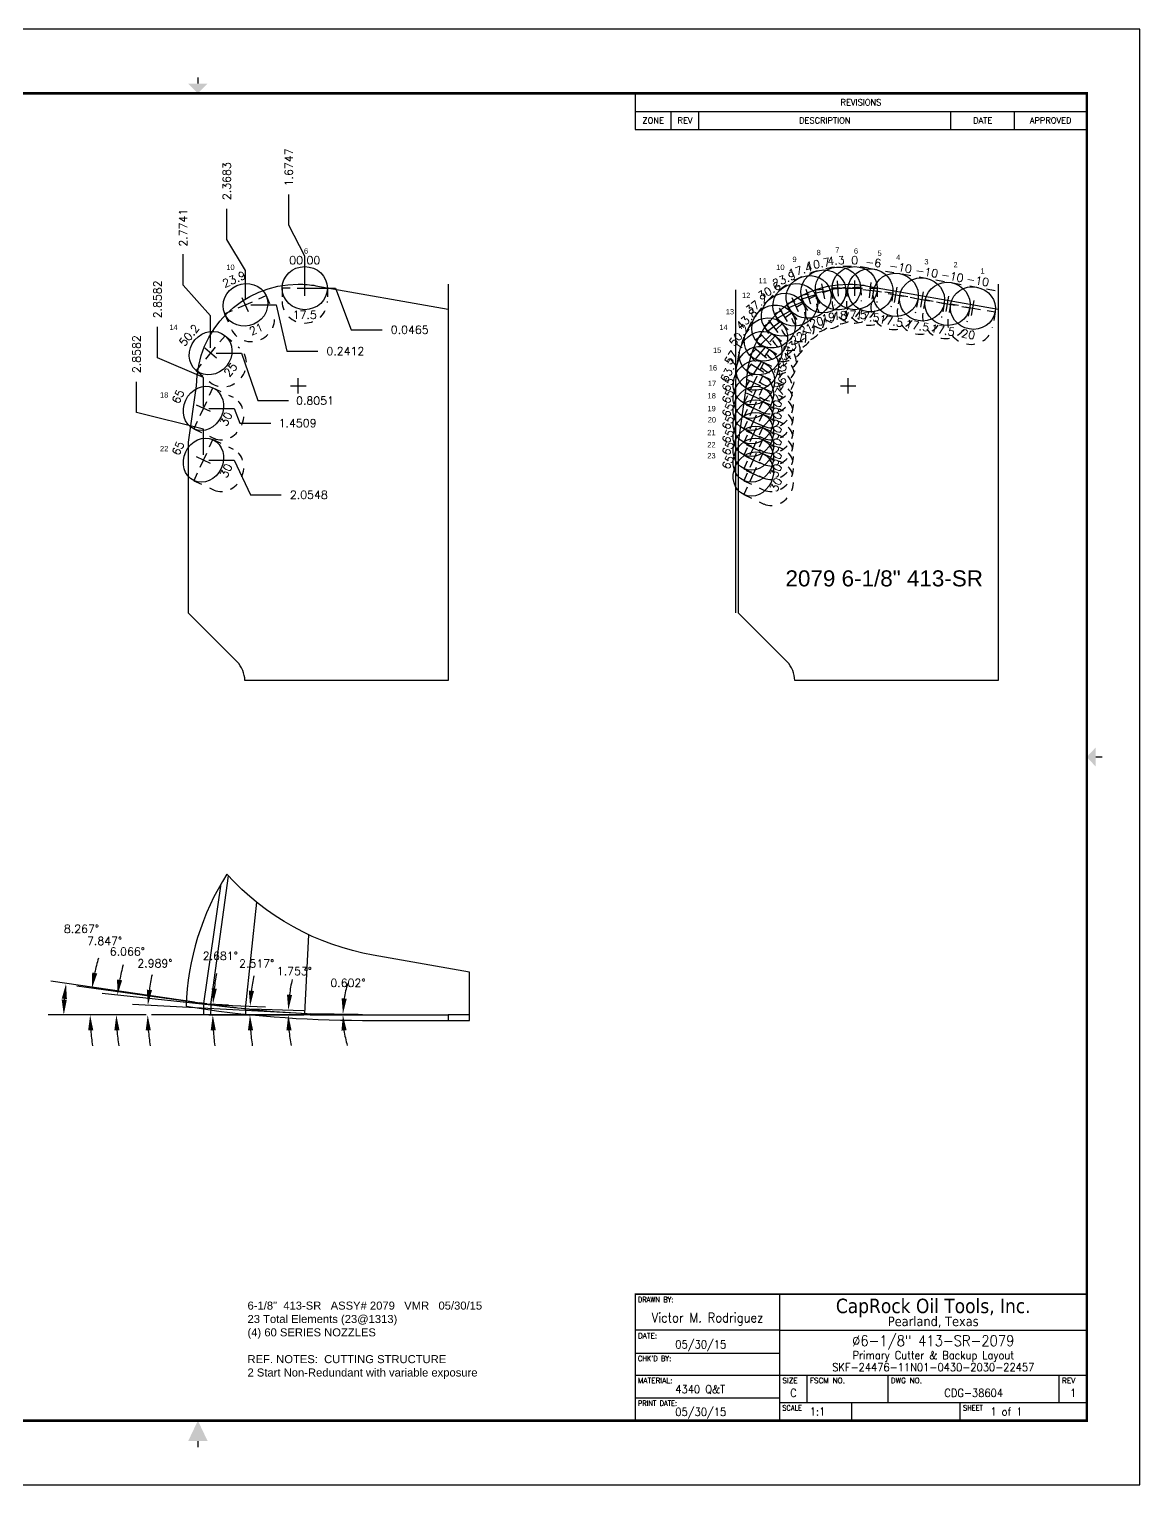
# Model space of a CAD drawing. Header units: inches. Extents: x 2.6 to 46.6, y -13.6 to 3.4.
# Drawn here: x 33.67 to 46.64, y -13.56 to 3.44 of the extents above; entities that cross this region are included whole.
import ezdxf
from ezdxf.enums import TextEntityAlignment as Align

# ---------------------------------------------------------------- set-up
doc = ezdxf.new("R2010")
doc.units = ezdxf.units.IN
doc.header["$MEASUREMENT"] = 0
doc.header["$PDMODE"] = 35
doc.linetypes.add('CENTER', pattern=[2, 1.25, -0.25, 0.25, -0.25])
doc.linetypes.add('HIDDEN2', pattern=[0.1875, 0.125, -0.0625])
doc.layers.get('Defpoints').update_dxf_attribs({"color": 10})
for name, color, linetype, true_color in [('Blade 1', 30, 'Continuous', 0xff7f00), ('Blade 2', 7, 'Continuous', 0xcccc00), ('Blade 3', 7, 'Continuous', 0x00cc00), ('Blade4', 7, 'Continuous', 0x00cccc)]:
    doc.layers.add(name, color=color, linetype=linetype, true_color=true_color)
for name, color, linetype in [('Cline', 5, 'CENTER'), ('Dims', 4, 'Continuous'), ('Text', 3, 'Continuous'), ('Title Block', 7, 'Continuous')]:
    doc.layers.add(name, color=color, linetype=linetype)
doc.styles.add('Block', font='tahoma.ttf')
doc.styles.add('RomanD', font='romand.shx')
doc.styles.add('RomanS', font='romans')
doc.styles.get("Standard").update_dxf_attribs({"font": 'arial.ttf'})
doc.dimstyles.get("Standard").update_dxf_attribs({"dimtxt": 0.09375, "dimasz": 0.18, "dimexe": 0.18, "dimexo": 0.0625, "dimgap": 0.09, "dimtad": 0, "dimtih": 1, "dimtoh": 1, "dimdec": 4, "dimzin": 0, "dimdsep": 46, "dimtxsty": 'RomanS', "dimcen": 0.09, "dimadec": 3, "dimazin": 0, "dimtfac": 1, "dimtdec": 4, "dimtofl": 0, "dimtmove": 0, "dimatfit": 3, "dimfxl": 1, "dimtolj": 1, "dimtzin": 0, "dimarcsym": 0})

# ---------------------------------------------------------------- blocks, each defined once
blk = doc.blocks.new('Cmark')
at = {"layer": 'Cline'}
for p, q in [((-0.09, 0), (0.09, 0)), ((0, -0.09), (0, 0.09))]:
    blk.add_line(p, q, dxfattribs=at)
blk = doc.blocks.new('1313@21')
for p, q in [((-0.17, 0), (-0.265, 0)), ((0.171, 0), (0.264, 0))]:
    blk.add_line(p, q)
at = {"color": 8, "linetype": 'HIDDEN2', "ltscale": 0.5}
blk.add_line((-0.265, 0), (-0.265, -0.199), dxfattribs=at)
at = {"color": 8, "linetype": 'HIDDEN2', "ltscale": 0.5, "flags": 128}
blk.add_lwpolyline([(0.264, 0), (0.264, -0.199)], dxfattribs=at)
blk.add_ellipse((0, 0), major_axis=(0.264, 0), ratio=0.93358)
at = {"color": 8, "linetype": 'HIDDEN2', "ltscale": 0.5}
blk.add_ellipse((0, -0.199), major_axis=(0.264, 0), ratio=0.92388, start_param=3.141593, end_param=6.283185, dxfattribs=at)
blk.add_blockref('Cmark', (0, 0))
at = {"style": 'RomanS'}
blk.add_text('21', height=0.094, dxfattribs=at).set_placement((0, -0.311), align=Align.MIDDLE_CENTER)
blk.add_attdef('ANG', text='', height=0.094, dxfattribs=at).set_placement((0, 0.251), align=Align.BOTTOM_CENTER)
blk = doc.blocks.new('1313@25')
for p, q in [((-0.17, 0), (-0.265, 0)), ((0.171, 0), (0.264, 0))]:
    blk.add_line(p, q)
at = {"color": 8, "linetype": 'HIDDEN2', "ltscale": 0.5}
blk.add_line((-0.265, 0), (-0.265, -0.22), dxfattribs=at)
at = {"color": 8, "linetype": 'HIDDEN2', "ltscale": 0.5, "flags": 128}
blk.add_lwpolyline([(0.264, 0), (0.264, -0.22)], dxfattribs=at)
blk.add_ellipse((0, 0), major_axis=(0.264, 0), ratio=0.906308)
at = {"color": 8, "linetype": 'HIDDEN2', "ltscale": 0.5}
blk.add_ellipse((0, -0.22), major_axis=(0.264, 0), ratio=0.906308, start_param=3.141593, end_param=6.283185, dxfattribs=at)
blk.add_blockref('Cmark', (0, 0))
at = {"style": 'RomanS'}
blk.add_text('25', height=0.094, dxfattribs=at).set_placement((0, -0.302), align=Align.MIDDLE_CENTER)
blk.add_attdef('ANG', text='', height=0.094, dxfattribs=at).set_placement((0, 0.251), align=Align.BOTTOM_CENTER)
blk = doc.blocks.new('1313@17.5')
for p, q in [((-0.17, 0), (-0.265, 0)), ((0.171, 0), (0.264, 0))]:
    blk.add_line(p, q)
at = {"color": 8, "linetype": 'HIDDEN2', "ltscale": 0.5}
blk.add_line((-0.265, 0), (-0.265, -0.178), dxfattribs=at)
at = {"color": 8, "linetype": 'HIDDEN2', "ltscale": 0.5, "flags": 128}
blk.add_lwpolyline([(0.264, 0), (0.264, -0.178)], dxfattribs=at)
blk.add_ellipse((0, 0), major_axis=(0.264, 0), ratio=0.953717)
at = {"color": 8, "linetype": 'HIDDEN2', "ltscale": 0.5}
blk.add_ellipse((0, -0.156), major_axis=(0.264, 0), ratio=0.953717, start_param=3.141593, end_param=6.283185, dxfattribs=at)
blk.add_blockref('Cmark', (0, 0))
at = {"style": 'RomanS'}
blk.add_text('17.5', height=0.094, dxfattribs=at).set_placement((0, -0.311), align=Align.MIDDLE_CENTER)
blk.add_attdef('ANG', text='', height=0.094, dxfattribs=at).set_placement((0, 0.251), align=Align.BOTTOM_CENTER)
blk = doc.blocks.new('1313@30')
for p, q in [((-0.17, 0), (-0.265, 0)), ((0.171, 0), (0.264, 0))]:
    blk.add_line(p, q)
at = {"color": 8, "linetype": 'HIDDEN2', "ltscale": 0.5}
blk.add_line((-0.265, 0), (-0.265, -0.26), dxfattribs=at)
at = {"color": 8, "linetype": 'HIDDEN2', "ltscale": 0.5, "flags": 128}
blk.add_lwpolyline([(0.264, 0), (0.264, -0.26)], dxfattribs=at)
blk.add_ellipse((0, 0), major_axis=(0.264, 0), ratio=0.866025)
at = {"color": 8, "linetype": 'HIDDEN2', "ltscale": 0.5}
blk.add_ellipse((0, -0.26), major_axis=(0.264, 0), ratio=0.866025, start_param=3.141593, end_param=6.283185, dxfattribs=at)
blk.add_blockref('Cmark', (0, 0))
at = {"style": 'RomanS'}
blk.add_text('30', height=0.094, dxfattribs=at).set_placement((0, -0.292), align=Align.MIDDLE_CENTER)
blk.add_attdef('ANG', text='', height=0.094, dxfattribs=at).set_placement((0, 0.251), align=Align.BOTTOM_CENTER)
blk = doc.blocks.new('*D201')
at = {"layer": 'Defpoints', "color": 0, "transparency": 16777216}
for p in [(36.705, 1.511), (36.892, 0.417), (38.566, 0.463)]:
    blk.add_point(p, dxfattribs=at)
at = {"layer": 'Dims', "color": 0, "lineweight": -2, "transparency": 16777216}
for p, q in [((36.705, 1.151), (36.705, 1.511)), ((36.892, 0.791), (36.705, 1.151)), ((36.892, 0.479), (36.892, 0.791))]:
    blk.add_line(p, q, dxfattribs=at)
at = {"layer": 'Dims', "color": 0, "transparency": 16777216, "insert": (36.705, 1.827), "char_height": 0.0938, "attachment_point": 5, "rotation": 90, "style": 'RomanS'}
blk.add_mtext('\\A1;1.6747', dxfattribs=at)
blk = doc.blocks.new('*D202')
at = {"layer": 'Defpoints', "color": 0, "transparency": 16777216}
for p in [(35.98, 1.344), (38.566, 0.463), (36.198, 0.222)]:
    blk.add_point(p, dxfattribs=at)
at = {"layer": 'Dims', "color": 0, "lineweight": -2, "transparency": 16777216}
for p, q in [((35.98, 0.984), (35.98, 1.344)), ((36.198, 0.624), (35.98, 0.984)), ((36.198, 0.285), (36.198, 0.624))]:
    blk.add_line(p, q, dxfattribs=at)
at = {"layer": 'Dims', "color": 0, "transparency": 16777216, "insert": (35.98, 1.666), "char_height": 0.0938, "attachment_point": 5, "rotation": 90, "style": 'RomanS'}
blk.add_mtext('\\A1;2.3683', dxfattribs=at)
blk = doc.blocks.new('*D203')
at = {"layer": 'Defpoints', "color": 0, "transparency": 16777216}
for p in [(35.471, 0.813), (38.566, 0.463), (35.792, -0.342)]:
    blk.add_point(p, dxfattribs=at)
at = {"layer": 'Dims', "color": 0, "lineweight": -2, "transparency": 16777216}
for p, q in [((35.471, 0.453), (35.471, 0.813)), ((35.792, 0.093), (35.471, 0.453)), ((35.792, -0.279), (35.792, 0.093))]:
    blk.add_line(p, q, dxfattribs=at)
at = {"layer": 'Dims', "color": 0, "transparency": 16777216, "insert": (35.471, 1.122), "char_height": 0.0938, "attachment_point": 5, "rotation": 90, "style": 'RomanS'}
blk.add_mtext('\\A1;2.7741', dxfattribs=at)
blk = doc.blocks.new('*D204')
at = {"layer": 'Defpoints', "color": 0, "transparency": 16777216}
for p in [(38.566, 0.463), (35.171, -0.036), (35.708, -0.988)]:
    blk.add_point(p, dxfattribs=at)
at = {"layer": 'Dims', "color": 0, "lineweight": -2, "transparency": 16777216}
for p, q in [((35.171, -0.396), (35.171, -0.036)), ((35.708, -0.628), (35.171, -0.396)), ((35.708, -0.925), (35.708, -0.628))]:
    blk.add_line(p, q, dxfattribs=at)
at = {"layer": 'Dims', "color": 0, "transparency": 16777216, "insert": (35.171, 0.286), "char_height": 0.0938, "attachment_point": 5, "rotation": 90, "style": 'RomanS'}
blk.add_mtext('\\A1;2.8582', dxfattribs=at)
blk = doc.blocks.new('*D205')
at = {"layer": 'Defpoints', "color": 0, "transparency": 16777216}
for p in [(36.892, 0.417), (38.566, 0.463), (37.795, -0.069)]:
    blk.add_point(p, dxfattribs=at)
at = {"layer": 'Dims', "color": 0, "lineweight": -2, "transparency": 16777216}
for p, q in [((36.954, 0.417), (37.252, 0.417)), ((37.252, 0.417), (37.435, -0.069)), ((37.435, -0.069), (37.795, -0.069))]:
    blk.add_line(p, q, dxfattribs=at)
at = {"layer": 'Dims', "color": 0, "transparency": 16777216, "insert": (38.117, -0.069), "char_height": 0.0938, "attachment_point": 5, "style": 'RomanS'}
blk.add_mtext('\\A1;0.0465', dxfattribs=at)
blk = doc.blocks.new('*D206')
at = {"layer": 'Defpoints', "color": 0, "transparency": 16777216}
for p in [(38.566, 0.463), (36.198, 0.222), (37.043, -0.319)]:
    blk.add_point(p, dxfattribs=at)
at = {"layer": 'Dims', "color": 0, "lineweight": -2, "transparency": 16777216}
for p, q in [((36.26, 0.222), (36.558, 0.222)), ((36.558, 0.222), (36.683, -0.319)), ((36.683, -0.319), (37.043, -0.319))]:
    blk.add_line(p, q, dxfattribs=at)
at = {"layer": 'Dims', "color": 0, "transparency": 16777216, "insert": (37.366, -0.319), "char_height": 0.0938, "attachment_point": 5, "style": 'RomanS'}
blk.add_mtext('\\A1;0.2412', dxfattribs=at)
blk = doc.blocks.new('*D207')
at = {"layer": 'Defpoints', "color": 0, "transparency": 16777216}
for p in [(38.566, 0.463), (35.792, -0.342), (36.702, -0.897)]:
    blk.add_point(p, dxfattribs=at)
at = {"layer": 'Dims', "color": 0, "lineweight": -2, "transparency": 16777216}
for p, q in [((35.855, -0.342), (36.152, -0.342)), ((36.152, -0.342), (36.342, -0.897)), ((36.342, -0.897), (36.702, -0.897))]:
    blk.add_line(p, q, dxfattribs=at)
at = {"layer": 'Dims', "color": 0, "transparency": 16777216, "insert": (37.011, -0.897), "char_height": 0.0938, "attachment_point": 5, "style": 'RomanS'}
blk.add_mtext('\\A1;0.8051', dxfattribs=at)
blk = doc.blocks.new('*D208')
at = {"layer": 'Defpoints', "color": 0, "transparency": 16777216}
for p in [(38.566, 0.463), (35.708, -0.988), (36.495, -1.159)]:
    blk.add_point(p, dxfattribs=at)
at = {"layer": 'Dims', "color": 0, "lineweight": -2, "transparency": 16777216}
for p, q in [((35.771, -0.988), (36.068, -0.988)), ((36.068, -0.988), (36.135, -1.159)), ((36.135, -1.159), (36.495, -1.159))]:
    blk.add_line(p, q, dxfattribs=at)
at = {"layer": 'Dims', "color": 0, "transparency": 16777216, "insert": (36.808, -1.159), "char_height": 0.0938, "attachment_point": 5, "style": 'RomanS'}
blk.add_mtext('\\A1;1.4509', dxfattribs=at)
blk = doc.blocks.new('*D209')
at = {"layer": 'Defpoints', "color": 0, "transparency": 16777216}
for p in [(35.057, -8.033), (35.103, -8.071), (36.844, -8.051), (36.939, -8.056), (37.566, -8.071)]:
    blk.add_point(p, dxfattribs=at)
at = {"layer": 'Dims', "color": 0, "lineweight": -2, "transparency": 16777216}
for p, q in [((36.782, -8.048), (34.88, -7.948)), ((35.041, -8.071), (34.877, -8.071))]:
    blk.add_line(p, q, dxfattribs=at)
for start, end in [(167.5113, 172.2613), (184.7499, 189.4998)]:
    blk.add_arc((37.229, -8.071), 2.172, start, end, dxfattribs=at)
at = {"layer": 'Dims', "color": 0, "transparency": 16777216}
for points in [[(35.107, -7.781), (35.047, -7.776), (35.06, -7.958)], [(35.034, -8.252), (35.094, -8.25), (35.057, -8.071)]]:
    blk.add_solid(points, dxfattribs=at)
at = {"layer": 'Dims', "color": 0, "transparency": 16777216, "insert": (35.142, -7.468), "char_height": 0.0938, "attachment_point": 5, "style": 'RomanS'}
blk.add_mtext('\\A1;2.989°', dxfattribs=at)
blk = doc.blocks.new('*D210')
at = {"layer": 'Defpoints', "color": 0, "transparency": 16777216}
for p in [(34.692, -7.994), (35.103, -8.071), (36.152, -7.994), (36.246, -8.004), (37.566, -8.071)]:
    blk.add_point(p, dxfattribs=at)
at = {"layer": 'Dims', "color": 0, "lineweight": -2, "transparency": 16777216}
for p, q in [((36.09, -7.987), (34.524, -7.821)), ((35.041, -8.071), (34.511, -8.071))]:
    blk.add_line(p, q, dxfattribs=at)
for start, end in [(164.5133, 169.2236), (184.7103, 189.4206)]:
    blk.add_arc((36.881, -8.071), 2.19, start, end, dxfattribs=at)
at = {"layer": 'Dims', "color": 0, "transparency": 16777216}
for points in [[(34.759, -7.666), (34.7, -7.657), (34.703, -7.84)], [(34.668, -8.252), (34.728, -8.25), (34.691, -8.071)]]:
    blk.add_solid(points, dxfattribs=at)
at = {"layer": 'Dims', "color": 0, "transparency": 16777216, "insert": (34.82, -7.33), "char_height": 0.0938, "attachment_point": 5, "style": 'RomanS'}
blk.add_mtext('\\A1;6.066°', dxfattribs=at)
blk = doc.blocks.new('*D211')
at = {"layer": 'Defpoints', "color": 0, "transparency": 16777216}
for p in [(34.387, -7.966), (35.758, -7.944), (35.842, -7.956), (35.103, -8.071), (37.566, -8.071)]:
    blk.add_point(p, dxfattribs=at)
at = {"layer": 'Dims', "color": 0, "lineweight": -2, "transparency": 16777216}
for p, q in [((35.696, -7.936), (34.228, -7.733)), ((35.041, -8.071), (34.205, -8.071))]:
    blk.add_line(p, q, dxfattribs=at)
for start, end in [(163.1589, 167.6562), (184.4973, 188.9946)]:
    blk.add_arc((36.679, -8.071), 2.294, start, end, dxfattribs=at)
at = {"layer": 'Dims', "color": 0, "transparency": 16777216}
for points in [[(34.468, -7.586), (34.409, -7.575), (34.407, -7.758)], [(34.362, -8.252), (34.422, -8.25), (34.385, -8.071)]]:
    blk.add_solid(points, dxfattribs=at)
at = {"layer": 'Dims', "color": 0, "transparency": 16777216, "insert": (34.554, -7.207), "char_height": 0.0938, "attachment_point": 5, "style": 'RomanS'}
blk.add_mtext('\\A1;7.847°', dxfattribs=at)
blk = doc.blocks.new('*D212')
at = {"layer": 'Defpoints', "color": 0, "transparency": 16777216}
for p in [(34.08, -7.948), (35.664, -7.931), (35.748, -7.943), (35.103, -8.071), (37.566, -8.071)]:
    blk.add_point(p, dxfattribs=at)
at = {"layer": 'Dims', "color": 0, "lineweight": -2, "transparency": 16777216}
for p, q in [((35.602, -7.922), (33.925, -7.678)), ((35.041, -8.071), (33.897, -8.071))]:
    blk.add_line(p, q, dxfattribs=at)
blk.add_arc((36.631, -8.071), 2.554, 175.7714, 175.9613, dxfattribs=at)
at = {"layer": 'Dims', "color": 0, "transparency": 16777216}
for points in [[(34.054, -7.879), (34.114, -7.886), (34.104, -7.704)], [(34.113, -7.892), (34.053, -7.89), (34.077, -8.071)]]:
    blk.add_solid(points, dxfattribs=at)
at = {"layer": 'Dims', "color": 0, "transparency": 16777216, "insert": (34.284, -7.065), "char_height": 0.0938, "attachment_point": 5, "style": 'RomanS'}
blk.add_mtext('\\A1;8.267°', dxfattribs=at)
blk = doc.blocks.new('*D213')
at = {"layer": 'Defpoints', "color": 0, "transparency": 16777216}
for p in [(36.892, -8.053), (36.892, -8.071), (37.337, -8.067), (38.566, -8.071)]:
    blk.add_point(p, dxfattribs=at)
at = {"layer": 'Dims', "color": 0, "lineweight": -2, "transparency": 16777216}
for p, q in [((36.954, -8.054), (37.517, -8.06)), ((36.954, -8.071), (37.517, -8.071))]:
    blk.add_line(p, q, dxfattribs=at)
for start, end in [(162.609, 171.0034), (188.3944, 196.7889)]:
    blk.add_arc((38.566, -8.071), 1.23, start, end, dxfattribs=at)
at = {"layer": 'Dims', "color": 0, "transparency": 16777216}
for points in [[(37.382, -7.881), (37.322, -7.876), (37.337, -8.058)], [(37.32, -8.253), (37.38, -8.248), (37.337, -8.071)]]:
    blk.add_solid(points, dxfattribs=at)
at = {"layer": 'Dims', "color": 0, "transparency": 16777216, "insert": (37.395, -7.696), "char_height": 0.0938, "attachment_point": 5, "style": 'RomanS'}
blk.add_mtext('\\A1;0.602°', dxfattribs=at)
blk = doc.blocks.new('*D214')
at = {"layer": 'Defpoints', "color": 0, "transparency": 16777216}
for p in [(36.198, -8.071), (36.199, -7.999), (36.699, -8.052), (38.566, -8.071)]:
    blk.add_point(p, dxfattribs=at)
at = {"layer": 'Dims', "color": 0, "lineweight": -2, "transparency": 16777216}
for p, q in [((36.26, -8.071), (36.879, -8.071)), ((36.262, -8.001), (36.879, -8.019))]:
    blk.add_line(p, q, dxfattribs=at)
for start, end in [(167.1988, 172.723), (185.5242, 191.0483)]:
    blk.add_arc((38.566, -8.071), 1.868, start, end, dxfattribs=at)
at = {"layer": 'Dims', "color": 0, "transparency": 16777216}
for points in [[(36.744, -7.837), (36.684, -7.832), (36.699, -8.014)], [(36.677, -8.252), (36.737, -8.249), (36.699, -8.071)]]:
    blk.add_solid(points, dxfattribs=at)
at = {"layer": 'Dims', "color": 0, "transparency": 16777216, "insert": (36.77, -7.558), "char_height": 0.0938, "attachment_point": 5, "style": 'RomanS'}
blk.add_mtext('\\A1;1.753°', dxfattribs=at)
blk = doc.blocks.new('*D215')
at = {"layer": 'Defpoints', "color": 0, "transparency": 16777216}
for p in [(35.795, -7.949), (35.792, -8.071), (36.251, -8.037), (38.566, -8.071)]:
    blk.add_point(p, dxfattribs=at)
at = {"layer": 'Dims', "color": 0, "lineweight": -2, "transparency": 16777216}
for p, q in [((35.857, -7.952), (36.433, -7.977)), ((35.855, -8.071), (36.431, -8.071))]:
    blk.add_line(p, q, dxfattribs=at)
for start, end in [(168.5713, 173.0269), (184.4556, 188.9112)]:
    blk.add_arc((38.566, -8.071), 2.315, start, end, dxfattribs=at)
at = {"layer": 'Dims', "color": 0, "transparency": 16777216}
for points in [[(36.298, -7.792), (36.238, -7.787), (36.253, -7.969)], [(36.228, -8.252), (36.288, -8.25), (36.251, -8.071)]]:
    blk.add_solid(points, dxfattribs=at)
at = {"layer": 'Dims', "color": 0, "transparency": 16777216, "insert": (36.33, -7.471), "char_height": 0.0938, "attachment_point": 5, "style": 'RomanS'}
blk.add_mtext('\\A1;2.517°', dxfattribs=at)
blk = doc.blocks.new('*D216')
at = {"layer": 'Defpoints', "color": 0, "transparency": 16777216}
for p in [(35.711, -7.937), (35.708, -8.071), (35.817, -8.028), (38.566, -8.071)]:
    blk.add_point(p, dxfattribs=at)
at = {"layer": 'Dims', "color": 0, "lineweight": -2, "transparency": 16777216}
for p, q in [((35.774, -7.94), (36, -7.951)), ((35.771, -8.071), (35.997, -8.071))]:
    blk.add_line(p, q, dxfattribs=at)
for start, end in [(169.8149, 173.567), (183.7521, 187.5042)]:
    blk.add_arc((38.566, -8.071), 2.749, start, end, dxfattribs=at)
at = {"layer": 'Dims', "color": 0, "transparency": 16777216}
for points in [[(35.864, -7.765), (35.805, -7.761), (35.82, -7.942)], [(35.793, -8.252), (35.853, -8.25), (35.817, -8.071)]]:
    blk.add_solid(points, dxfattribs=at)
at = {"layer": 'Dims', "color": 0, "transparency": 16777216, "insert": (35.905, -7.381), "char_height": 0.0938, "attachment_point": 5, "style": 'RomanS'}
blk.add_mtext('\\A1;2.681°', dxfattribs=at)
blk = doc.blocks.new('1313@20')
for p, q in [((-0.17, 0), (-0.265, 0)), ((0.171, 0), (0.264, 0))]:
    blk.add_line(p, q)
at = {"color": 8, "linetype": 'HIDDEN2', "ltscale": 0.5}
blk.add_line((-0.265, 0), (-0.265, -0.178), dxfattribs=at)
at = {"color": 8, "linetype": 'HIDDEN2', "ltscale": 0.5, "flags": 128}
blk.add_lwpolyline([(0.264, 0), (0.264, -0.178)], dxfattribs=at)
blk.add_ellipse((0, 0), major_axis=(0.264, 0), ratio=0.939693)
at = {"color": 8, "linetype": 'HIDDEN2', "ltscale": 0.5}
blk.add_ellipse((0, -0.178), major_axis=(0.264, 0), ratio=0.939693, start_param=3.141593, end_param=6.283185, dxfattribs=at)
blk.add_blockref('Cmark', (0, 0))
at = {"style": 'RomanS'}
blk.add_text('20', height=0.094, dxfattribs=at).set_placement((0, -0.311), align=Align.MIDDLE_CENTER)
blk.add_attdef('ANG', text='', height=0.094, dxfattribs=at).set_placement((0, 0.251), align=Align.BOTTOM_CENTER)
blk = doc.blocks.new('1313@24')
for p, q in [((-0.17, 0), (-0.265, 0)), ((0.171, 0), (0.264, 0))]:
    blk.add_line(p, q)
at = {"color": 8, "linetype": 'HIDDEN2', "ltscale": 0.5}
blk.add_line((-0.265, 0), (-0.265, -0.212), dxfattribs=at)
at = {"color": 8, "linetype": 'HIDDEN2', "ltscale": 0.5, "flags": 128}
blk.add_lwpolyline([(0.264, 0), (0.264, -0.212)], dxfattribs=at)
blk.add_ellipse((0, 0), major_axis=(0.264, 0), ratio=0.913535)
at = {"color": 8, "linetype": 'HIDDEN2', "ltscale": 0.5}
blk.add_ellipse((0, -0.212), major_axis=(0.264, 0), ratio=0.913535, start_param=3.141593, end_param=6.283185, dxfattribs=at)
blk.add_blockref('Cmark', (0, 0))
at = {"style": 'RomanS'}
blk.add_text('24', height=0.094, dxfattribs=at).set_placement((0, -0.318), align=Align.MIDDLE_CENTER)
blk.add_attdef('ANG', text='', height=0.094, dxfattribs=at).set_placement((0, 0.251), align=Align.BOTTOM_CENTER)
blk = doc.blocks.new('1313@19')
for p, q in [((-0.17, 0), (-0.265, 0)), ((0.171, 0), (0.264, 0))]:
    blk.add_line(p, q)
at = {"color": 8, "linetype": 'HIDDEN2', "ltscale": 0.5}
blk.add_line((-0.265, 0), (-0.265, -0.199), dxfattribs=at)
at = {"color": 8, "linetype": 'HIDDEN2', "ltscale": 0.5, "flags": 128}
blk.add_lwpolyline([(0.264, 0), (0.264, -0.199)], dxfattribs=at)
blk.add_ellipse((0, 0), major_axis=(0.264, 0), ratio=0.945519)
at = {"color": 8, "linetype": 'HIDDEN2', "ltscale": 0.5}
blk.add_ellipse((0, -0.199), major_axis=(0.264, 0), ratio=0.92388, start_param=3.141593, end_param=6.283185, dxfattribs=at)
blk.add_blockref('Cmark', (0, 0))
at = {"style": 'RomanS'}
blk.add_text('19', height=0.094, dxfattribs=at).set_placement((0, -0.311), align=Align.MIDDLE_CENTER)
blk.add_attdef('ANG', text='', height=0.094, dxfattribs=at).set_placement((0, 0.251), align=Align.BOTTOM_CENTER)
blk = doc.blocks.new('1313@23')
for p, q in [((-0.17, 0), (-0.265, 0)), ((0.171, 0), (0.264, 0))]:
    blk.add_line(p, q)
at = {"color": 8, "linetype": 'HIDDEN2', "ltscale": 0.5}
blk.add_line((-0.265, 0), (-0.265, -0.199), dxfattribs=at)
at = {"color": 8, "linetype": 'HIDDEN2', "ltscale": 0.5, "flags": 128}
blk.add_lwpolyline([(0.264, 0), (0.264, -0.199)], dxfattribs=at)
blk.add_ellipse((0, 0), major_axis=(0.264, 0), ratio=0.920505)
at = {"color": 8, "linetype": 'HIDDEN2', "ltscale": 0.5}
blk.add_ellipse((0, -0.199), major_axis=(0.264, 0), ratio=0.92388, start_param=3.141593, end_param=6.283185, dxfattribs=at)
blk.add_blockref('Cmark', (0, 0))
at = {"style": 'RomanS'}
blk.add_text('23', height=0.094, dxfattribs=at).set_placement((0, -0.311), align=Align.MIDDLE_CENTER)
blk.add_attdef('ANG', text='', height=0.094, dxfattribs=at).set_placement((0, 0.251), align=Align.BOTTOM_CENTER)
blk = doc.blocks.new('1313@27')
for p, q in [((-0.17, 0), (-0.265, 0)), ((0.171, 0), (0.264, 0))]:
    blk.add_line(p, q)
at = {"color": 8, "linetype": 'HIDDEN2', "ltscale": 0.5}
blk.add_line((-0.265, 0), (-0.265, -0.236), dxfattribs=at)
at = {"color": 8, "linetype": 'HIDDEN2', "ltscale": 0.5, "flags": 128}
blk.add_lwpolyline([(0.264, 0), (0.264, -0.236)], dxfattribs=at)
blk.add_ellipse((0, 0), major_axis=(0.264, 0), ratio=0.891002)
at = {"color": 8, "linetype": 'HIDDEN2', "ltscale": 0.5}
blk.add_ellipse((0, -0.236), major_axis=(0.264, 0), ratio=0.891002, start_param=3.141593, end_param=6.283185, dxfattribs=at)
blk.add_blockref('Cmark', (0, 0))
at = {"style": 'RomanS'}
blk.add_text('27', height=0.094, dxfattribs=at).set_placement((0, -0.318), align=Align.MIDDLE_CENTER)
blk.add_attdef('ANG', text='', height=0.094, dxfattribs=at).set_placement((0, 0.251), align=Align.BOTTOM_CENTER)
blk = doc.blocks.new('1313@18')
for p, q in [((-0.17, 0), (-0.265, 0)), ((0.171, 0), (0.264, 0))]:
    blk.add_line(p, q)
at = {"color": 8, "linetype": 'HIDDEN2', "ltscale": 0.5}
blk.add_line((-0.265, 0), (-0.265, -0.161), dxfattribs=at)
at = {"color": 8, "linetype": 'HIDDEN2', "ltscale": 0.5, "flags": 128}
blk.add_lwpolyline([(0.264, 0), (0.264, -0.161)], dxfattribs=at)
blk.add_ellipse((0, 0), major_axis=(0.264, 0), ratio=0.951057)
at = {"color": 8, "linetype": 'HIDDEN2', "ltscale": 0.5}
blk.add_ellipse((0, -0.161), major_axis=(0.264, 0), ratio=0.951057, start_param=3.141593, end_param=6.283185, dxfattribs=at)
blk.add_blockref('Cmark', (0, 0))
at = {"style": 'RomanS'}
blk.add_text('18', height=0.094, dxfattribs=at).set_placement((0, -0.318), align=Align.MIDDLE_CENTER)
blk.add_attdef('ANG', text='', height=0.094, dxfattribs=at).set_placement((0, 0.251), align=Align.BOTTOM_CENTER)
blk = doc.blocks.new('1313@22')
for p, q in [((-0.17, 0), (-0.265, 0)), ((0.171, 0), (0.264, 0))]:
    blk.add_line(p, q)
at = {"color": 8, "linetype": 'HIDDEN2', "ltscale": 0.5}
blk.add_line((-0.265, 0), (-0.265, -0.195), dxfattribs=at)
at = {"color": 8, "linetype": 'HIDDEN2', "ltscale": 0.5, "flags": 128}
blk.add_lwpolyline([(0.264, 0), (0.264, -0.195)], dxfattribs=at)
blk.add_ellipse((0, 0), major_axis=(0.264, 0), ratio=0.927184)
at = {"color": 8, "linetype": 'HIDDEN2', "ltscale": 0.5}
blk.add_ellipse((0, -0.195), major_axis=(0.264, 0), ratio=0.927184, start_param=3.141593, end_param=6.283185, dxfattribs=at)
blk.add_blockref('Cmark', (0, 0))
at = {"style": 'RomanS'}
blk.add_text('22', height=0.094, dxfattribs=at).set_placement((0, -0.318), align=Align.MIDDLE_CENTER)
blk.add_attdef('ANG', text='', height=0.094, dxfattribs=at).set_placement((0, 0.251), align=Align.BOTTOM_CENTER)
blk = doc.blocks.new('1313@26')
for p, q in [((-0.17, 0), (-0.265, 0)), ((0.171, 0), (0.264, 0))]:
    blk.add_line(p, q)
at = {"color": 8, "linetype": 'HIDDEN2', "ltscale": 0.5}
blk.add_line((-0.265, 0), (-0.265, -0.228), dxfattribs=at)
at = {"color": 8, "linetype": 'HIDDEN2', "ltscale": 0.5, "flags": 128}
blk.add_lwpolyline([(0.264, 0), (0.264, -0.228)], dxfattribs=at)
blk.add_ellipse((0, 0), major_axis=(0.264, 0), ratio=0.89879)
at = {"color": 8, "linetype": 'HIDDEN2', "ltscale": 0.5}
blk.add_ellipse((0, -0.228), major_axis=(0.264, 0), ratio=0.89879, start_param=3.141593, end_param=6.283185, dxfattribs=at)
blk.add_blockref('Cmark', (0, 0))
at = {"style": 'RomanS'}
blk.add_text('26', height=0.094, dxfattribs=at).set_placement((0, -0.318), align=Align.MIDDLE_CENTER)
blk.add_attdef('ANG', text='', height=0.094, dxfattribs=at).set_placement((0, 0.251), align=Align.BOTTOM_CENTER)
blk = doc.blocks.new('*D221')
at = {"layer": 'Defpoints', "color": 0, "transparency": 16777216}
for p in [(38.566, 0.463), (35.708, -1.591), (36.616, -1.997)]:
    blk.add_point(p, dxfattribs=at)
at = {"layer": 'Dims', "color": 0, "lineweight": -2, "transparency": 16777216}
for p, q in [((35.771, -1.591), (36.068, -1.591)), ((36.068, -1.591), (36.256, -1.997)), ((36.256, -1.997), (36.616, -1.997))]:
    blk.add_line(p, q, dxfattribs=at)
at = {"layer": 'Dims', "color": 0, "transparency": 16777216, "insert": (36.939, -1.997), "char_height": 0.0938, "attachment_point": 5, "style": 'RomanS'}
blk.add_mtext('\\A1;2.0548', dxfattribs=at)
blk = doc.blocks.new('*D258')
at = {"layer": 'Defpoints', "color": 0, "transparency": 16777216}
for p in [(38.566, 0.463), (34.928, -0.676), (35.708, -1.591)]:
    blk.add_point(p, dxfattribs=at)
at = {"layer": 'Dims', "color": 0, "lineweight": -2, "transparency": 16777216}
for p, q in [((34.928, -1.036), (34.928, -0.676)), ((35.708, -1.231), (34.928, -1.036)), ((35.708, -1.529), (35.708, -1.231))]:
    blk.add_line(p, q, dxfattribs=at)
at = {"layer": 'Dims', "color": 0, "transparency": 16777216, "insert": (34.928, -0.354), "char_height": 0.0938, "attachment_point": 5, "rotation": 90, "style": 'RomanS'}
blk.add_mtext('\\A1;2.8582', dxfattribs=at)
blk = doc.blocks.new('COT_Cblock')
at = {"layer": 'Defpoints'}
for p in [(21.812, 16.812), (0.188, 0.188)]:
    blk.add_point(p, dxfattribs=at)
at = {"layer": 'Title Block'}
for p, q in [((16.107, 16.25), (16.107, 15.828)), ((16.107, 16.039), (21.38, 16.039)), ((16.528, 15.828), (16.528, 16.039)), ((16.849, 15.828), (16.849, 16.039)), ((19.794, 15.828), (19.794, 16.039)), ((20.536, 15.828), (20.536, 16.039)), ((16.107, 15.828), (21.38, 15.828)), ((17.794, 1.805), (16.107, 1.805)), ((16.107, 1.539), (17.794, 1.539)), ((16.107, 1.282), (21.38, 1.282)), ((18.115, 0.961), (18.115, 1.282)), ((19.06, 0.961), (19.06, 1.282)), ((21.059, 0.961), (21.059, 1.282)), ((16.107, 1.016), (17.794, 1.016)), ((17.794, 0.961), (21.38, 0.961)), ((18.638, 0.75), (18.638, 0.961)), ((19.903, 0.75), (19.903, 0.961))]:
    blk.add_line(p, q, dxfattribs=at)
at = {"layer": 'Title Block', "color": 8}
blk.add_lwpolyline([(0, 0), (22, 0), (22, 17), (0, 17)], close=True, dxfattribs=at)
at = {"layer": 'Title Block'}
for points, const_width in [([(11, 16.438), (11, 16.363)], 0.015), ([(0.44, 8.5), (0.515, 8.5)], 0.015), ([(21.56, 8.5), (21.485, 8.5)], 0.015), ([(16.107, 0.75), (16.107, 2.227), (21.38, 2.227)], 0.0169), ([(17.794, 0.75), (17.794, 2.227)], 0.0169), ([(17.794, 1.805), (21.38, 1.805)], 0.0169), ([(11, 0.438), (11, 0.513)], 0.015)]:
    blk.add_lwpolyline(points, dxfattribs=dict(at, const_width=const_width))
at = {"layer": 'Title Block', "const_width": 0.03}
blk.add_lwpolyline([(21.38, 16.25), (0.62, 16.25), (0.62, 0.75), (21.38, 0.75)], close=True, dxfattribs=at)
at = {"layer": 'Title Block'}
for points in [[(10.887, 16.363), (11.113, 16.363), (11, 16.25)], [(0.515, 8.387), (0.515, 8.612), (0.62, 8.5)], [(21.485, 8.387), (21.485, 8.612), (21.38, 8.5)], [(10.887, 0.513), (11.113, 0.513), (11, 0.75)]]:
    blk.add_solid(points, dxfattribs=at)
at = {"layer": 'Text', "style": 'RomanS', "width": 0.9}
blk.add_text('C', height=0.094, dxfattribs=at).set_placement((17.954, 1.121), align=Align.TOP_CENTER)
at = {"layer": 'Text', "width": 0.9, "flags": 8}
for tag, height, style, p in [('DRAWN', 0.11, 'RomanS', (16.95, 1.953)), ('TITL1', 0.125, 'RomanD', (19.587, 1.684)), ('TITL2', 0.094, 'RomanD', (19.587, 1.514)), ('TITL3', 0.094, 'RomanD', (19.587, 1.374))]:
    blk.add_attdef(tag, text='', height=height, dxfattribs=dict(at, style=style)).set_placement(p, align=Align.MIDDLE_CENTER)
at = {"layer": 'Text', "style": 'RomanS', "width": 0.9, "flags": 8}
for tag, p in [('DDATE', (16.575, 1.641)), ('CHECK', (16.575, 1.375)), ('MATRL', (16.575, 1.117)), ('PDATE', (16.575, 0.852)), ('SCALE', (18.146, 0.855)), ('SHEET', (20.255, 0.855))]:
    blk.add_attdef(tag, text='', height=0.094, dxfattribs=at).set_placement(p, align=Align.MIDDLE_LEFT)
for tag, p in [('FSCM#', (18.587, 1.121)), ('DWG#', (20.06, 1.121)), ('REV#', (21.22, 1.121))]:
    blk.add_attdef(tag, text='', height=0.094, dxfattribs=at).set_placement(p, align=Align.TOP_CENTER)
at = {"layer": 'Title Block'}
for s, height, style, p in [('REVISIONS', 0.0703, 'RomanS', (18.743, 16.145)), ('ZONE', 0.0703, 'RomanS', (16.317, 15.934)), ('REV', 0.0703, 'RomanS', (16.689, 15.934)), ('DESCRIPTION', 0.07031, 'RomanS', (18.321, 15.934)), ('DATE', 0.0703, 'RomanS', (20.165, 15.934)), ('APPROVED', 0.0703, 'RomanS', (20.958, 15.934)), ('CapRock Oil Tools, Inc.', 0.16875, 'Block', (19.587, 2.09)), ('Pearland, Texas', 0.1125, 'Block', (19.587, 1.91))]:
    blk.add_text(s, height=height, dxfattribs=dict(at, style=style)).set_placement(p, align=Align.MIDDLE_CENTER)
at = {"layer": 'Title Block', "style": 'RomanS'}
for s, width, p in [('DRAWN BY:', 0.86, (16.138, 2.195)), ("CHK'D BY:", 0.91, (16.138, 1.508)), ('PRINT DATE:', 0.78, (16.138, 0.985)), ('SCALE', 0.9, (17.825, 0.93)), ('SHEET', 0.9, (19.935, 0.93))]:
    blk.add_text(s, height=0.0625, dxfattribs=dict(at, width=width)).set_placement(p, align=Align.TOP_LEFT)
for s, p in [('DATE:', (16.138, 1.773)), ('MATERIAL:', (16.138, 1.25)), ('SIZE', (17.825, 1.25)), ('FSCM NO.', (18.146, 1.25)), ('DWG NO.', (19.091, 1.25)), ('REV', (21.091, 1.25))]:
    blk.add_text(s, height=0.0625, dxfattribs=at).set_placement(p, align=Align.TOP_LEFT)
at = {"layer": 'Title Block', "color": 1, "style": 'RomanS', "flags": 8}
for tag, p in [('FNAME', (0.37, 3.75)), ('REVDATE', (0.37, 2.25)), ('USER', (0.37, 0.75))]:
    blk.add_attdef(tag, text='', height=0.047, rotation=90, dxfattribs=at).set_placement(p, align=Align.BOTTOM_LEFT)

msp = doc.modelspace()

# ---------------------------------------------------------------- linework, layer by layer
at = {"color": 1}
for p, q in [((41.92548, -0.58231), (41.92548, 0.39776)), ((41.92548, -3.37509), (41.92548, -0.64849))]:
    msp.add_line(p, q, dxfattribs=at)
for p, q in [((37.56627, -8.07103), (35.10328, -8.07103)), ((38.81627, -8.07103), (38.56627, -8.07103)), ((38.56627, -8.07103), (38.56627, -8.13353))]:
    msp.add_line(p, q)
at = {"color": 1, "linetype": 'HIDDEN2', "ltscale": 0.5}
msp.add_lwpolyline([(41.92548, -2.38941), (41.92548, -0.64849, -0.46630766), (43.4747, 0.65146), (44.98798, 0.38462)], format="xyb", dxfattribs=at)
for points in [[(38.56627, 0.46344), (38.56627, -4.166), (36.19127, -4.166, 0.19891237), (36.09974, -3.94503), (35.53502, -3.38031), (35.53502, -1.38031), (35.62877, -0.72406, -0.41421356), (36.81627, 0.46344, -0.04366094), (37.02247, 0.4454), (38.56627, 0.17319)], [(44.98798, 0.46344), (44.98798, -4.166), (42.61298, -4.166, 0.19891237), (42.52145, -3.94503), (41.95673, -3.38031), (41.95673, -1.38031), (42.05048, -0.72406, -0.41421356), (43.23798, 0.46344, -0.04366094), (43.44419, 0.4454), (44.98798, 0.17319)]]:
    msp.add_lwpolyline(points, format="xyb")
msp.add_lwpolyline([(37.56627, -8.13353), (38.56627, -8.13353), (38.81627, -8.13353), (38.81627, -7.57103), (37.69127, -7.37267, -0.1673012), (35.9831, -6.42599, 0.1342448), (35.50546, -7.96915, 0.03981978)], format="xyb", close=True)
at = {"layer": 'Defpoints'}
msp.add_lwpolyline([(35.5082, -7.90629, 0.0399603), (37.56627, -8.07103), (38.56627, -8.07103)], format="xyb", dxfattribs=at)
at = {"layer": 'Dims'}
for p, q in [((35.70807, -0.96583), (35.70807, -0.76917)), ((35.79482, -7.94918), (36.00242, -6.44724)), ((35.7112, -7.93735), (35.91355, -6.54067)), ((36.19908, -7.99859), (36.33121, -6.7553)), ((36.89169, -8.05343), (36.93965, -7.13496)), ((35.74776, -7.94268), (35.66419, -7.93053)), ((35.84187, -7.95569), (35.7582, -7.94416)), ((36.24632, -8.00361), (36.15185, -7.99357)), ((36.84426, -8.05096), (36.93913, -8.05591))]:
    msp.add_line(p, q, dxfattribs=at)
for radius, start in [(2.8582, 177.319108), (2.77413, 177.482533), (2.36829, 178.247144), (1.67467, 179.397885)]:
    msp.add_arc((38.56627, -8.07103), radius, start, 180, dxfattribs=at)

# ---------------------------------------------------------------- block references
at = {"color": 1}
ref = msp.add_blockref('COT_Cblock', (24.64352, -13.55835), dxfattribs=at)
ref.add_attrib('TITL1', 'Ø6-1/8" 413-SR-2079', dxfattribs={"layer": 'Text', "height": 0.125, "style": 'RomanD', "width": 0.9, "flags": 8}).set_placement((44.23055, -11.87483), align=Align.MIDDLE_CENTER)
ref.add_attrib('TITL2', 'Primary Cutter & Backup Layout', dxfattribs={"layer": 'Text', "height": 0.094, "style": 'RomanD', "width": 0.9, "flags": 8}).set_placement((44.23055, -12.04403), align=Align.MIDDLE_CENTER)
ref.add_attrib('TITL3', 'SKF-24476-11N01-0430-2030-22457', dxfattribs={"layer": 'Text', "height": 0.094, "style": 'RomanD', "width": 0.9, "flags": 8}).set_placement((44.23055, -12.18443), align=Align.MIDDLE_CENTER)
ref.add_attrib('DWG#', 'CDG-38604', dxfattribs={"layer": 'Text', "height": 0.094, "style": 'RomanS', "width": 0.9, "flags": 8}).set_placement((44.70305, -12.4371), align=Align.TOP_CENTER)
ref.add_attrib('REV#', '1', dxfattribs={"layer": 'Text', "height": 0.094, "style": 'RomanS', "width": 0.9, "flags": 8}).set_placement((45.86321, -12.4371), align=Align.TOP_CENTER)
ref.add_attrib('SHEET', '1 of 1', dxfattribs={"layer": 'Text', "height": 0.094, "style": 'RomanS', "width": 0.9, "flags": 8}).set_placement((44.89883, -12.70288), align=Align.MIDDLE_LEFT)
ref.add_attrib('SCALE', '1:1', dxfattribs={"layer": 'Text', "height": 0.094, "style": 'RomanS', "width": 0.9, "flags": 8}).set_placement((42.78946, -12.70288), align=Align.MIDDLE_LEFT)
ref.add_attrib('DRAWN', 'Victor M. Rodriguez', dxfattribs={"layer": 'Text', "height": 0.11, "style": 'RomanS', "width": 0.9, "flags": 8}).set_placement((41.59383, -11.60523), align=Align.MIDDLE_CENTER)
ref.add_attrib('DDATE', '05/30/15', dxfattribs={"layer": 'Text', "height": 0.094, "style": 'RomanS', "width": 0.9, "flags": 8}).set_placement((41.21883, -11.9178), align=Align.MIDDLE_LEFT)
ref.add_attrib('MATRL', '4340 Q&T', dxfattribs={"layer": 'Text', "height": 0.094, "style": 'RomanS', "width": 0.9, "flags": 8}).set_placement((41.21883, -12.44093), align=Align.MIDDLE_LEFT)
ref.add_attrib('PDATE', '05/30/15', dxfattribs={"layer": 'Text', "height": 0.094, "style": 'RomanS', "width": 0.9, "flags": 8}).set_placement((41.21883, -12.70671), align=Align.MIDDLE_LEFT)
ref.add_attrib('REVDATE', '05/30/15', dxfattribs={"layer": 'Title Block', "color": 1, "height": 0.047, "rotation": 90, "style": 'RomanS', "flags": 8}).set_placement((25.01352, -11.30835), align=Align.BOTTOM_LEFT)
at = {"layer": 'Blade 1'}
for name, p, rotation, values in [('1313@20', (42.77506, 0.31409), 17.4, {'ANG': '17.4'}), ('1313@17.5', (43.49619, 0.39152), 354.0000000000001, {'ANG': '-6'}), ('1313@17.5', (44.09966, 0.28511), 350.0000000000001, {'ANG': '-10'}), ('1313@20', (44.69348, 0.18417), 350.0000000000001, {'ANG': '-10'}), ('1313@24', (42.27674, -0.1824), 43.8, {'ANG': '43.8'}), ('1313@30', (42.12978, -0.84583), 65, {'ANG': '65'}), ('1313@30', (42.12978, -1.45131), 65, {'ANG': '65'})]:
    msp.add_blockref(name, p, dxfattribs=dict(at, rotation=rotation)).add_auto_attribs(values)
at = {"layer": 'Blade 2'}
for name, p, rotation, values in [('1313@19', (42.94766, 0.37896), 10.7, {'ANG': '10.7'}), ('1313@23', (42.36695, -0.03004), 37.2, {'ANG': '37.2'}), ('1313@27', (42.13589, -0.68847), 63.70000000000001, {'ANG': '63.7'}), ('1313@30', (42.12978, -1.29231), 65, {'ANG': '65'})]:
    msp.add_blockref(name, p, dxfattribs=dict(at, rotation=rotation)).add_auto_attribs(values)
at = {"layer": 'Blade 3'}
for name, p, rotation, values in [('1313@18', (43.11886, 0.41288), 4.300000000000002, {'ANG': '4.3'}), ('1313@17.5', (43.79277, 0.33922), 350.0000000000001, {'ANG': '-10'}), ('1313@17.5', (44.39625, 0.23281), 350.0000000000001, {'ANG': '-10'}), ('1313@22', (42.48216, 0.10639), 30.6, {'ANG': '30.6'}), ('1313@26', (42.17638, -0.52022), 57.1, {'ANG': '57.1'}), ('1313@30', (42.12978, -1.14431), 65, {'ANG': '65'}), ('1313@30', (42.12978, -1.75426), 65, {'ANG': '65'})]:
    msp.add_blockref(name, p, dxfattribs=dict(at, rotation=rotation)).add_auto_attribs(values)
at = {"layer": 'Blade4'}
for p, values in [((36.8916, 0.41698), {'ANG': '00.00'}), ((43.31331, 0.41698), {'ANG': '0'})]:
    msp.add_blockref('1313@17.5', p, dxfattribs=at).add_auto_attribs(values)
for name, p, rotation, values in [('1313@21', (36.19798, 0.22224), 23.9, {'ANG': '23.9'}), ('1313@21', (42.61969, 0.22224), 23.9, {'ANG': '23.9'}), ('1313@25', (35.79214, -0.34163), 50.2, {'ANG': '50.2'}), ('1313@25', (42.21385, -0.34163), 50.2, {'ANG': '50.2'}), ('1313@30', (35.70807, -0.98751), 65, {'ANG': '65'}), ('1313@30', (42.12978, -0.98751), 65, {'ANG': '65'}), ('1313@30', (35.70807, -1.59137), 65, {'ANG': '65'}), ('1313@30', (42.12978, -1.59137), 65, {'ANG': '65'})]:
    msp.add_blockref(name, p, dxfattribs=dict(at, rotation=rotation)).add_auto_attribs(values)
at = {"layer": 'Dims'}
for p in [(36.81627, -0.72406), (43.23798, -0.72406)]:
    msp.add_blockref('Cmark', p, dxfattribs=at)

# ---------------------------------------------------------------- texts
msp.add_text('2079 6-1/8" 413-SR', height=0.1875).set_placement((42.50493, -3.06618))
at = {"layer": 'Blade 1'}
for s, p in [('5', (43.58012, 0.79292)), ('9', (42.5863, 0.72185)), ('3', (44.12723, 0.69427)), ('1', (44.78253, 0.58652)), ('13', (41.80741, 0.11023)), ('17', (41.59887, -0.72751)), ('21', (41.59215, -1.30106))]:
    msp.add_text(s, height=0.0625, dxfattribs=at).set_placement(p)
at = {"layer": 'Blade 2'}
for s, p in [('8', (42.86859, 0.80138)), ('12', (41.99725, 0.30113)), ('16', (41.60942, -0.54491)), ('20', (41.59717, -1.15187))]:
    msp.add_text(s, height=0.0625, dxfattribs=at).set_placement(p)
at = {"layer": 'Blade 3'}
for s, p in [('7', (43.08665, 0.83104)), ('4', (43.79661, 0.74522)), ('2', (44.46658, 0.65934)), ('11', (42.19127, 0.47217)), ('15', (41.65815, -0.33978)), ('19', (41.59413, -1.02074)), ('23', (41.59215, -1.57172))]:
    msp.add_text(s, height=0.0625, dxfattribs=at).set_placement(p)
at = {"layer": 'Blade4'}
for s, p in [('6', (36.88252, 0.82018)), ('6', (43.30424, 0.82018)), ('10', (35.97542, 0.62941)), ('10', (42.39713, 0.62941)), ('14', (35.31068, -0.07124)), ('14', (41.73239, -0.07124)), ('18', (35.20081, -0.86177)), ('18', (41.5952, -0.87102)), ('22', (35.20081, -1.48874)), ('22', (41.59215, -1.4432))]:
    msp.add_text(s, height=0.0625, dxfattribs=at).set_placement(p)
at = {"layer": 'Text', "insert": (36.22288, -11.41781), "char_height": 0.09375, "width": 7.0914345, "attachment_point": 1}
msp.add_mtext('6-1/8"  413-SR   ASSY# 2079   VMR   05/30/15 \\P{\\C3;23 Total Elements (23@1313)\\P(4) 60 SERIES NOZZLES\\P\\PREF. NOTES:  CUTTING STRUCTURE\\P2 Start Non-Redundant with variable exposure}', dxfattribs=at)

# ---------------------------------------------------------------- dimensions: what is measured, and where the dimension line sits
at = {"layer": 'Dims'}
for feature_location, offset, dtype, origin, picture, middle in [((36.19798, 0.22224), (-0.21805, 1.12192), 1, (38.56627, 0.46344), '*D202', (35.97993, 1.6663)), ((36.8916, 0.41698), (-0.18658, 1.09441), 1, (38.56627, 0.46344), '*D201', (36.70502, 1.82683)), ((35.79214, -0.34163), (-0.32076, 1.15458), 1, (38.56627, 0.46344), '*D203', (35.47138, 1.1217)), ((35.70807, -1.59137), (-0.77996, 0.91499), 1, (38.56627, 0.46344), '*D258', (34.92811, -0.35423)), ((35.70807, -0.98751), (-0.53679, 0.95128), 1, (38.56627, 0.46344), '*D204', (35.17127, 0.28592)), ((35.70806749, -0.98750871), (0.78695315, -0.17117797), 0, (38.56626749, 0.46344127), '*D208', (36.80823492, -1.15868668)), ((35.70807, -1.59137), (0.90835, -0.40599), 0, (38.56627, 0.46344), '*D221', (36.93856, -1.99735)), ((35.79214, -0.34163), (0.9099, -0.55489), 0, (38.56627, 0.46344), '*D207', (37.01079, -0.89652)), ((36.19798, 0.22224), (0.84547, -0.54162), 0, (38.56627, 0.46344), '*D206', (37.36559, -0.31938)), ((36.8916, 0.41698), (0.90367, -0.4859), 0, (38.56627, 0.46344), '*D205', (38.11741, -0.06892))]:
    dim = msp.add_ordinate_dim(feature_location=feature_location, offset=offset, dtype=dtype, origin=origin, dimstyle='Standard', dxfattribs=at)
    dim.commit()
    dim.dimension.update_dxf_attribs({"geometry": picture, "text_midpoint": middle})
for base, line1, line2, picture, middle in [((34.079948, -7.948234), ((37.566267, -8.071033), (35.103275, -8.071033)), ((35.747764, -7.942679), (35.664187, -7.930535)), '*D212', (34.283588, -7.064724)), ((34.38744926, -7.96635903), ((37.56626749, -8.07103318), (35.10327538, -8.07103318)), ((35.84186882, -7.95568634), (35.75820487, -7.94415659)), '*D211', (34.55402457, -7.2069752)), ((34.692, -7.99376), ((37.56627, -8.07103), (35.10328, -8.07103)), ((36.24632, -8.00361), (36.15185, -7.99357)), '*D210', (34.81972, -7.33026)), ((35.057208, -8.03327), ((37.566267, -8.071033), (35.103275, -8.071033)), ((36.844255, -8.050958), (36.939126, -8.055911)), '*D209', (35.142343, -7.467769))]:
    dim = msp.add_angular_dim_2l(base=base, line1=line1, line2=line2, dimstyle='Standard', dxfattribs=at)
    dim.commit()
    dim.dimension.update_dxf_attribs({"geometry": picture, "text_midpoint": middle, "dimtype": 162})
for base, p1, p2, picture, middle in [((35.81747, -8.02816), (35.7112, -7.93735), (35.70807, -8.07103), '*D216', (35.90519, -7.38082)), ((36.25127, -8.03713), (35.79482, -7.94918), (35.79214, -8.07103), '*D215', (36.33017, -7.47083)), ((36.69871, -8.05199), (36.19908, -7.99859), (36.19798, -8.07103), '*D214', (36.77037, -7.55831)), ((37.3366, -8.06673), (36.89169, -8.05343), (36.8916, -8.07103), '*D213', (37.39525, -7.69576))]:
    dim = msp.add_angular_dim_3p(base=base, center=(38.56627, -8.07103), p1=p1, p2=p2, dimstyle='Standard', dxfattribs=at)
    dim.commit()
    dim.dimension.update_dxf_attribs({"geometry": picture, "text_midpoint": middle, "dimtype": 165})

doc.saveas('drawing.dxf')
